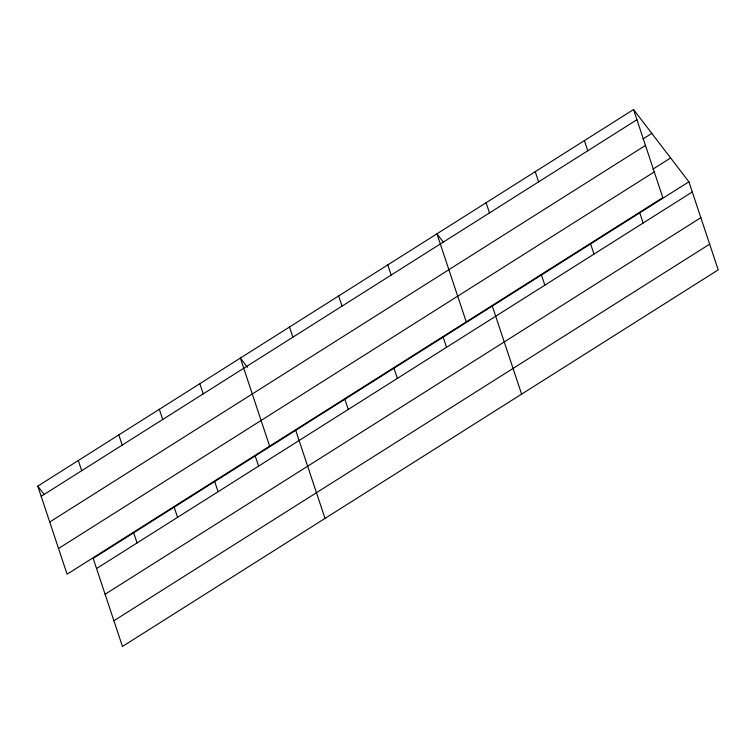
<?xml version="1.0" encoding="UTF-8"?>
<svg xmlns="http://www.w3.org/2000/svg" width="756" height="756" viewBox="0 0 756 756"><rect width="100%" height="100%" fill="white"/><g stroke="black" fill="none" stroke-linecap="round" stroke-linejoin="round"><path stroke-width="1.13" d="M633.537 109.544L662.832 197.618L67.095 574.201L37.8 486.127L633.537 109.544L688.905 181.799L718.2 269.873L122.463 646.456L93.168 558.382L688.905 181.799M41.183 496.305L636.921 119.713M642.959 138.981L651.804 133.387M49.735 522.009L645.473 145.426M652.938 169.136L670.629 157.957M58.543 548.497L654.28 171.914M96.551 568.55L692.288 191.967M105.103 594.254L700.84 217.671M113.91 620.742L709.648 244.16M443.271 242.071L436.94 233.821L466.244 321.895M247.373 367.265L240.351 358.089L269.646 446.163M37.8 486.127L44.122 494.386M639.756 212.861L643.139 223.029M584.388 140.616L587.771 150.784M590.606 243.933L593.989 254.101M535.239 171.678L538.622 181.856M541.457 275.004L544.84 285.173M486.089 202.75L489.472 212.918M492.307 306.067L521.612 394.141M443.158 337.138L446.541 347.306M387.79 264.883L391.173 275.061M394.008 368.21L397.391 378.378M338.65 295.955L342.033 306.123M344.868 399.272L348.251 409.44M289.501 327.027L292.884 337.195M295.719 430.344L325.014 518.418M255.207 455.953L258.59 466.121M199.839 383.698L203.222 393.867M214.695 481.553L218.078 491.731M159.327 409.308L162.71 419.476M174.182 507.163L177.565 517.331M118.824 434.917L122.207 445.086M133.68 532.772L137.063 542.94M78.312 460.527L81.695 470.695"/></g></svg>
